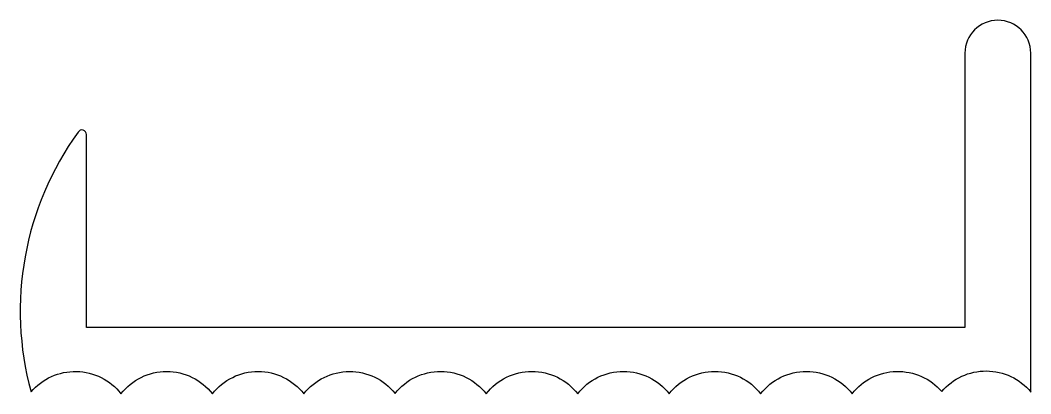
# Model space of a CAD drawing. Extents: x -643.5 to -620.5, y 79.9 to 88.4.
import ezdxf

# ---------------------------------------------------------------- set-up
doc = ezdxf.new("R2010")
doc.units = 0
doc.layers.add('ANA', color=220, linetype='CONTINUOUS')

msp = doc.modelspace()

# ---------------------------------------------------------------- linework, layer by layer
at = {"layer": 'ANA', "color": 0, "linetype": 'BYBLOCK'}
msp.add_lwpolyline([(-637.056, 79.882, -0.485959), (-634.98, 79.891, -0.486244), (-632.904, 79.883, -0.488667), (-630.821, 79.883, -0.488667), (-628.738, 79.883, -0.488667), (-626.655, 79.883, -0.488667), (-624.572, 79.883, -0.473346), (-622.531, 79.933, -0.467983), (-620.504, 79.922), (-620.504, 87.644, 1), (-622.004, 87.644), (-622.004, 81.394), (-642.004, 81.394), (-642.004, 85.79, 0.761053), (-642.198, 85.843, 0.226626), (-643.268, 79.926, -0.475372), (-641.221, 79.882, -0.488667), (-639.139, 79.882, -0.488667)], format="xyb", close=True, dxfattribs=at)

doc.saveas('drawing.dxf')
